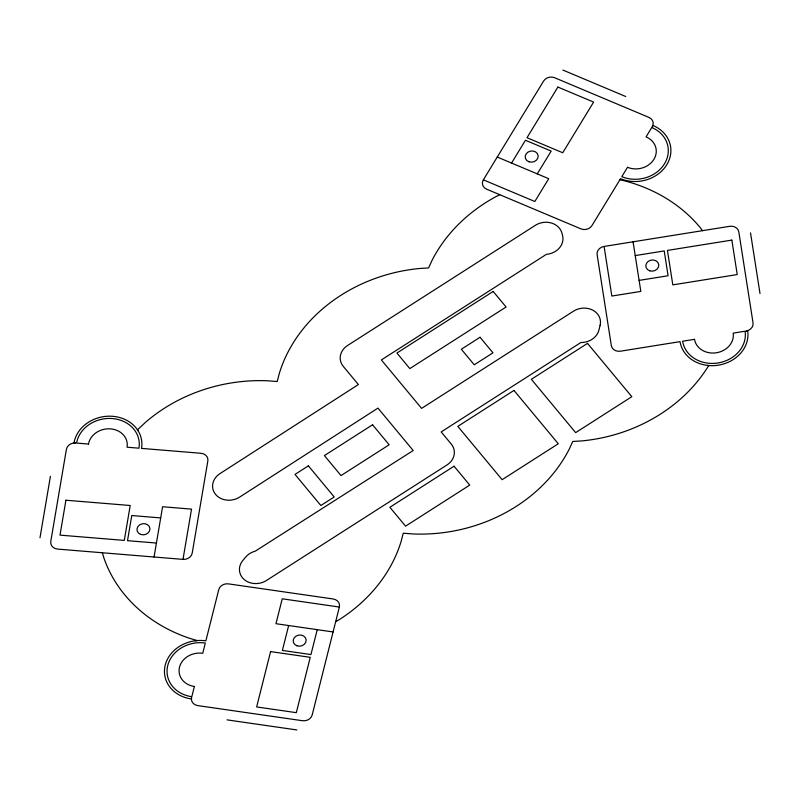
<?xml version="1.0" encoding="UTF-8"?>
<svg xmlns="http://www.w3.org/2000/svg" width="800" height="800" viewBox="0 0 800 800"><rect width="100%" height="100%" fill="white"/><g stroke="black" fill="none" stroke-linecap="round" stroke-linejoin="round"><path stroke-width="1.2" d="M40 537.73L50.42 476.31M154.07 557L162.59 506.75L191.52 509.12L183 559.38L57.63 549.09A8.15 6.97 -9.7 0 1 50.78 541.45L66.41 449.31A8.15 6.97 -9.7 0 1 75.63 442.99L74.02 442.86A34.25 29.29 -9.7 0 1 112.75 416.31A34.25 29.29 -9.7 0 1 141.53 448.4L201 453.28A8.15 6.97 -9.7 0 1 207.85 460.92L192.22 553.06A8.15 6.97 -9.7 0 1 183 559.38M288.66 625.53L282.39 650.44L310.95 654.56L317.23 629.66M339.36 607.05L312.19 714.95A8.15 6.97 -9.7 0 1 302.52 720.72L197.78 705.61A8.15 6.97 -9.7 0 1 191.59 697.55L191.24 698.93A34.25 29.29 -9.7 0 1 165.24 665.07A34.25 29.29 -9.7 0 1 205.87 640.83L218.76 589.64A8.15 6.97 -9.7 0 1 228.44 583.87L333.17 598.98A8.15 6.97 -9.7 0 1 339.36 607.05L282.24 598.8L275.97 623.7L333.09 631.95M483.36 179.84L543.6 81.04A8.15 6.97 -9.7 0 1 554.6 77.72L648.94 117.41A8.15 6.97 -9.7 0 1 652.23 126.75L653 125.48A34.25 29.29 -9.7 0 1 666.8 164.72A34.25 29.29 -9.7 0 1 620.56 178.69L591.99 225.55A8.15 6.97 -9.7 0 1 580.98 228.88L486.65 189.18A8.15 6.97 -9.7 0 1 483.36 179.84L534.82 201.5L548.72 178.69L497.26 157.04M511.55 163.06L525.45 140.26L551.18 151.08L537.28 173.88M335.66 621.75L339.67 619.38A154.93 132.52 -9.7 0 0 401.16 541.31L403.24 533.21L412.66 533.94A154.93 132.52 -9.7 0 0 569.6 448.42L572.74 441.45L581.27 440.96A154.93 132.52 -9.7 0 0 708.66 365.64L707.71 365.43M499.8 194.72L495.43 196.91A154.93 132.52 -9.7 0 0 431.75 260.98L428.6 267.95L420.08 268.45A154.93 132.52 -9.7 0 0 279.31 373.44L277.23 381.54L267.81 380.8A154.93 132.52 -9.7 0 0 145.52 422.31L137.46 429.84L138 430.64M604.09 246.44L729.69 226.32A8.15 6.97 -9.7 0 1 738.82 231.92L753.04 322.88A8.15 6.97 -9.7 0 1 746.06 331.07L747.67 330.81A34.25 29.29 -9.7 0 1 718.38 365.17A34.25 29.29 -9.7 0 1 680.04 341.64L620.46 351.19A8.15 6.97 -9.7 0 1 611.33 345.58L597.11 254.62A8.15 6.97 -9.7 0 1 604.09 246.44L611.84 296.05L640.83 291.41L633.07 241.79M635.23 255.58L664.21 250.93L668.09 275.74L639.11 280.39M195.22 640.76L197.21 640.57L189.51 638.29A154.93 132.52 -9.7 0 1 104.1 558.53L102.36 552.76M160.7 517.92L131.77 515.54L127.5 540.67L156.43 543.04M227.08 719.87L296.9 729.95M619.89 179.78L624.09 180.71A154.93 132.52 -9.7 0 1 699.89 227.22L702.51 230.67M562.87 70.05L625.76 96.52M750.52 232.87L760 293.51M65.92 500.23L60 535.13L124.29 540.4L130.21 505.5L65.92 500.23M600.11 325.3L598.96 329.99A17.29 14.79 -9.7 0 1 581.89 342.51L580.92 342.5L441.17 431.93L451.32 444.15A17.29 14.79 -9.7 0 1 446.93 465L266.43 580.5A17.29 14.79 -9.7 0 1 244.27 579.6A17.29 14.79 -9.7 0 1 242.81 560.51L245.57 557.19A17.29 14.79 -9.7 0 1 255.21 551.19L413.19 450.52L377.96 408.11L239.6 497.12A17.29 14.79 -9.7 0 1 215.63 494.47A17.29 14.79 -9.7 0 1 219.95 473.62L358.39 384.56L343.23 366.31A17.29 14.79 -9.7 0 1 347.62 345.46L535.33 225.34A17.29 14.79 -9.7 0 1 561.46 231.71A47.01 40.21 -9.7 0 1 562.55 235.49A17.29 14.79 -9.7 0 1 547.9 254.15L546.42 254.32L381.36 359.94L421.6 408.38L573.48 311.19A17.29 14.79 -9.7 0 1 592.82 310.19A17.29 14.79 -9.7 0 1 600.11 325.3M194.38 686.48L191.8 696.72A31.64 27.06 -9.7 0 1 167.77 665.44A31.64 27.06 -9.7 0 1 205.32 643.04L202.74 653.28A19.57 16.74 -9.7 0 0 179.52 667.13A19.57 16.74 -9.7 0 0 194.38 686.48M270.59 651.6L256.65 706.94L296.32 712.66L310.26 657.32L270.59 651.6M557.89 87.06L527 137.72L562.73 152.76L593.62 102.09L557.89 87.06M627.51 167.29L621.8 176.66A31.64 27.06 -9.7 0 0 664.51 163.75A31.64 27.06 -9.7 0 0 651.76 127.51L646.05 136.88A19.57 16.74 -9.7 0 1 653.93 159.3A19.57 16.74 -9.7 0 1 627.51 167.29M493.17 291.44L396.91 353.04L409.83 368.6L506.09 307L493.17 291.44M480.05 337.27L461.33 349.25L474.25 364.8L492.97 352.83L480.05 337.27M308.37 465.85L295 474.41L320.84 505.51L334.21 496.96L308.37 465.85M372.55 424.78L324.41 455.58L341.03 475.58L389.16 444.78L372.55 424.78M513.97 390.43L457.82 426.37L502.12 479.69L558.28 443.76L513.97 390.43M587.51 343.38L531.36 379.31L575.66 432.64L631.81 396.7L587.51 343.38M454.06 466.21L389.88 507.28L405.57 526.16L469.75 485.09L454.06 466.21M731.85 240.1L667.43 250.42L672.82 284.87L737.23 274.56L731.85 240.1M694.53 339.32L682.62 341.23A31.64 27.06 -9.7 0 0 718.03 362.96A31.64 27.06 -9.7 0 0 745.09 331.22L733.18 333.13A19.57 16.74 -9.7 0 1 716.44 352.76A19.57 16.74 -9.7 0 1 694.53 339.32M88.49 444.05L76.59 443.07A31.64 27.06 -9.7 0 1 112.37 418.55A31.64 27.06 -9.7 0 1 138.95 448.19L127.06 447.21A19.57 16.74 -9.7 0 0 110.62 428.88A19.57 16.74 -9.7 0 0 88.49 444.05M528.97 161.78A6.52 5.58 -9.7 0 0 538.15 155.75A6.52 5.58 -9.7 0 0 527.92 152.16A6.52 5.58 -9.7 0 0 528.97 161.78M649.83 270.85A6.52 5.58 -9.7 0 0 658.74 264.52A6.52 5.58 -9.7 0 0 648.34 261.3A6.52 5.58 -9.7 0 0 649.83 270.85M140.49 534.36A6.52 5.58 -9.7 0 0 149.95 528.67A6.52 5.58 -9.7 0 0 139.93 524.69A6.52 5.58 -9.7 0 0 140.49 534.36M296.87 645.78A6.52 5.58 -9.7 0 0 306.15 639.87A6.52 5.58 -9.7 0 0 295.99 636.15A6.52 5.58 -9.7 0 0 296.87 645.78"/></g></svg>
